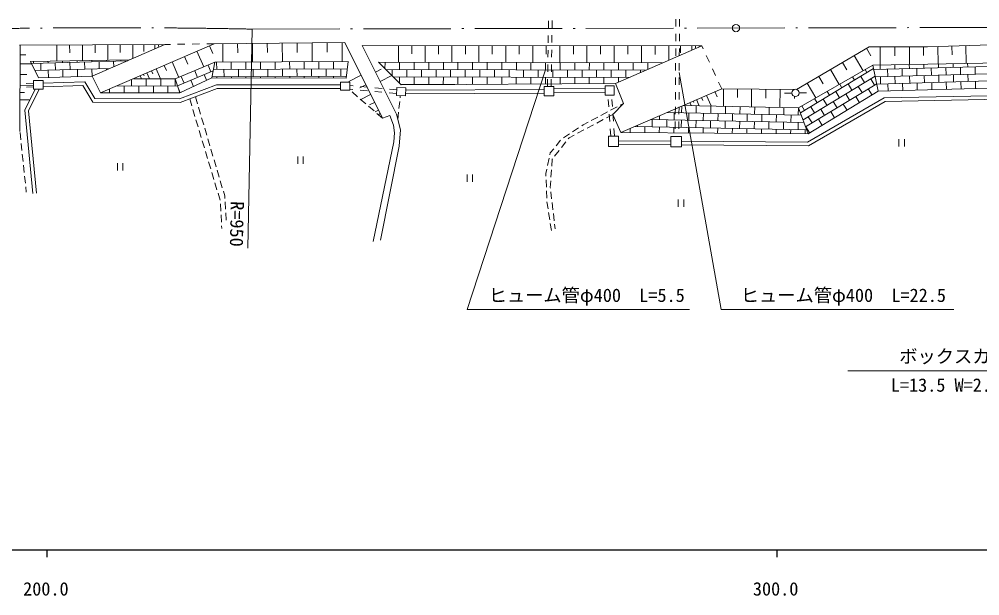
# Model space of a CAD drawing. Units: millimetres, scale not verified. Extents: x 40000 to 680000, y 20000 to 380000.
# Drawn here: x 264193 to 395819, y 198715 to 277672 of the extents above; entities that cross this region are included whole.
import ezdxf
from ezdxf.enums import TextEntityAlignment as Align

# ---------------------------------------------------------------- set-up
doc = ezdxf.new("R2010")
doc.units = ezdxf.units.MM
doc.header["$LTSCALE"] = 1000
doc.linetypes.add('LONG_DASHED_DOTTED', pattern=[15.25, 12, -1.5, 0.25, -1.5])
for name, color, linetype, lineweight in [('M-BGD', 7, 'Continuous', 13), ('M-BMK', 2, 'LONG_DASHED_DOTTED', 13), ('M-STR-HTXT', 7, 'Continuous', 13), ('M-TTL-BAND', 7, 'Continuous', 25)]:
    doc.layers.add(name, color=color, linetype=linetype, lineweight=lineweight)
doc.styles.add('ＭＳ ゴシック', font='')
doc.styles.get('ＭＳ ゴシック').set_extended_font_data('MS Gothic')

msp = doc.modelspace()

# ---------------------------------------------------------------- linework, layer by layer
at = {"layer": 'M-BGD'}
for p, q in [((336725, 277455), (336710, 276455)), ((337210, 276477), (337226, 277477)), ((354177, 277672), (354171, 276672)), ((354677, 277669), (354671, 276669)), ((336695, 275456), (336679, 274456)), ((337180, 274477), (337195, 275477)), ((354165, 275672), (354159, 274672)), ((354665, 275669), (354659, 274669)), ((264235, 274111), (264346, 274112)), ((264346, 274112), (264296, 262295)), ((284136, 274219), (264346, 274112)), ((269346, 274139), (269358, 271940)), ((271106, 274149), (271112, 273049)), ((272865, 274158), (272877, 271993)), ((274191, 269856), (284136, 274219)), ((274597, 274168), (274603, 273085)), ((290903, 274312), (275344, 267571)), ((276330, 274177), (276341, 272045)), ((278036, 274186), (278041, 273120)), ((279741, 274195), (279752, 272296)), ((281261, 274204), (281266, 273254)), ((282781, 274212), (282784, 273626)), ((283281, 274215), (283283, 273922)), ((283781, 274217), (283782, 274064)), ((284903, 274230), (284136, 274219)), ((286903, 274257), (285903, 274243)), ((288903, 274284), (287903, 274271)), ((290903, 274312), (289903, 274298)), ((290267, 274036), (290733, 272959)), ((308792, 274464), (290903, 274312)), ((292088, 274322), (292109, 271784)), ((294118, 274339), (294129, 273070)), ((296148, 274356), (296170, 271806)), ((298188, 274374), (298199, 273099)), ((300228, 274391), (300250, 271829)), ((302277, 274408), (302288, 273127)), ((304327, 274426), (304349, 271852)), ((306386, 274443), (306397, 273156)), ((308445, 274461), (308467, 271875)), ((313962, 264125), (308792, 274464)), ((357723, 274031), (311174, 274058)), ((311174, 274058), (315888, 264683)), ((316174, 274055), (316173, 271771)), ((318002, 274054), (318001, 272912)), ((319830, 274053), (319828, 271762)), ((321663, 274052), (321662, 272907)), ((323496, 274051), (323494, 271753)), ((325334, 274050), (325334, 272901)), ((327173, 274049), (327172, 271744)), ((329017, 274048), (329016, 272895)), ((330861, 274047), (330860, 271735)), ((332711, 274046), (332710, 272890)), ((334561, 274045), (334559, 271726)), ((336416, 274044), (336415, 272884)), ((338271, 274043), (338270, 271716)), ((340132, 274042), (340132, 272878)), ((341993, 274040), (341992, 271707)), ((343860, 274039), (343859, 272873)), ((345726, 274038), (345725, 271698)), ((345889, 268889), (357723, 274031)), ((347598, 274037), (347598, 272867)), ((349470, 274036), (349469, 271689)), ((351348, 274035), (351347, 272861)), ((353226, 274034), (353225, 272077)), ((354792, 274033), (354791, 273054)), ((356358, 274032), (356357, 273438)), ((356858, 274032), (356858, 273735)), ((357358, 274032), (357358, 273872)), ((357925, 273599), (357723, 274031)), ((380652, 273904), (370714, 268048)), ((388640, 273904), (380652, 273904)), ((382164, 273904), (382164, 271398)), ((384168, 273904), (384168, 272651)), ((386173, 273904), (386173, 271474)), ((388116, 273904), (388116, 272689)), ((424540, 274981), (388640, 273904)), ((390059, 273946), (390131, 271550)), ((391976, 274004), (392012, 272806)), ((393893, 274062), (393967, 271623)), ((264341, 272807), (265110, 272804)), ((286849, 272556), (287308, 271497)), ((288543, 273290), (289477, 271135)), ((336664, 273456), (336649, 272456)), ((337149, 272478), (337164, 273477)), ((354153, 273672), (354147, 272672)), ((354653, 273669), (354647, 272669)), ((358770, 271786), (358347, 272692)), ((378619, 272706), (379848, 270622)), ((380287, 273688), (380901, 272646)), ((264336, 271576), (265875, 271570)), ((265717, 271885), (279280, 272089)), ((266833, 269653), (265717, 271885)), ((265846, 271626), (279056, 271991)), ((266138, 271634), (266131, 271891)), ((267166, 270662), (267138, 271662)), ((268138, 271689), (268131, 271921)), ((269165, 270717), (269137, 271717)), ((270137, 271745), (270131, 271952)), ((271164, 270772), (271137, 271772)), ((272136, 271800), (272131, 271982)), ((273163, 270828), (273136, 271827)), ((274135, 271855), (274131, 272012)), ((275163, 270883), (275135, 271882)), ((276135, 271910), (276131, 272042)), ((277156, 271157), (277134, 271938)), ((278134, 271965), (278131, 272072)), ((284061, 271347), (284357, 270664)), ((285155, 271821), (286072, 269704)), ((291004, 271778), (285582, 269497)), ((285582, 269497), (291004, 271778)), ((290470, 270468), (290082, 271390)), ((290599, 269649), (291004, 271778)), ((309249, 271879), (291004, 271778)), ((291004, 271778), (309249, 271879)), ((291254, 270779), (291249, 271779)), ((293254, 270790), (293249, 271790)), ((295254, 270801), (295249, 271801)), ((297254, 270812), (297249, 271812)), ((299254, 270824), (299249, 271824)), ((301254, 270835), (301249, 271835)), ((303254, 270846), (303249, 271846)), ((305254, 270857), (305249, 271857)), ((307254, 270868), (307249, 271868)), ((308995, 269599), (309249, 271879)), ((316546, 268686), (313404, 271778)), ((313404, 271778), (352317, 271682)), ((313404, 271778), (352317, 271682)), ((314315, 270882), (314317, 271775)), ((316314, 270771), (316317, 271771)), ((318314, 270766), (318317, 271766)), ((320314, 270761), (320317, 271761)), ((322314, 270756), (322317, 271756)), ((324314, 270751), (324317, 271751)), ((326314, 270746), (326317, 271746)), ((328314, 270741), (328317, 271741)), ((330314, 270736), (330317, 271736)), ((332314, 270731), (332317, 271731)), ((334314, 270726), (334317, 271726)), ((336314, 270721), (336317, 271721)), ((336634, 271456), (336618, 270456)), ((337119, 270478), (337134, 271478)), ((338314, 270716), (338317, 271716)), ((340314, 270711), (340317, 271711)), ((342314, 270707), (342317, 271707)), ((344314, 270702), (344317, 271702)), ((346314, 270697), (346317, 271697)), ((348314, 270692), (348317, 271692)), ((350314, 270812), (350317, 271687)), ((354141, 271672), (354136, 270672)), ((354641, 271669), (354636, 270669)), ((381175, 271379), (370969, 265556)), ((376988, 271745), (377589, 270725)), ((425234, 272220), (381175, 271379)), ((381175, 271379), (381909, 267801)), ((381297, 270785), (425234, 271987)), ((382173, 270809), (382157, 271398)), ((384172, 270864), (384156, 271436)), ((386171, 270918), (386156, 271474)), ((388170, 270973), (388156, 271512)), ((390170, 271028), (390155, 271550)), ((392169, 271083), (392155, 271589)), ((394168, 271137), (394155, 271627)), ((395195, 270165), (395168, 271165)), ((264329, 270099), (265252, 270095)), ((266340, 270639), (276623, 270923)), ((274191, 269856), (266833, 269653)), ((266833, 269653), (274191, 269856)), ((268193, 269690), (268165, 270690)), ((270192, 269745), (270165, 270745)), ((272191, 269800), (272164, 270800)), ((274191, 269856), (274163, 270855)), ((275344, 267571), (274191, 269856)), ((276167, 270723), (276162, 270910)), ((280762, 269918), (280936, 269516)), ((281221, 270117), (281308, 269916)), ((281680, 270316), (282028, 269512)), ((282323, 270595), (282497, 270193)), ((282966, 270873), (283559, 269506)), ((285884, 268540), (290780, 270598)), ((286783, 268918), (286395, 269839)), ((288626, 269693), (288239, 270615)), ((289873, 269307), (289548, 270081)), ((290623, 269776), (309026, 269878)), ((290813, 270777), (309137, 270878)), ((292260, 269785), (292254, 270785)), ((294260, 269796), (294254, 270796)), ((296260, 269807), (296254, 270807)), ((298260, 269818), (298254, 270818)), ((300260, 269829), (300254, 270829)), ((301261, 269620), (301260, 269835)), ((302260, 269840), (302254, 270840)), ((303261, 269614), (303260, 269846)), ((304260, 269851), (304254, 270851)), ((305261, 269609), (305260, 269857)), ((306260, 269862), (306254, 270862)), ((307261, 269603), (307260, 269868)), ((308260, 269874), (308254, 270874)), ((311029, 269992), (309377, 269166)), ((312994, 270438), (313799, 270843)), ((313642, 269150), (315252, 269960)), ((314423, 270775), (350028, 270688)), ((315312, 269901), (315314, 270773)), ((317312, 269768), (317314, 270768)), ((319312, 269763), (319314, 270763)), ((321312, 269758), (321314, 270758)), ((323312, 269753), (323314, 270753)), ((325312, 269748), (325314, 270748)), ((327312, 269743), (327314, 270743)), ((329312, 269739), (329314, 270739)), ((331312, 269734), (331314, 270734)), ((333312, 269729), (333314, 270729)), ((335312, 269724), (335314, 270724)), ((337312, 269719), (337314, 270719)), ((339312, 269714), (339314, 270714)), ((341312, 269709), (341314, 270709)), ((343312, 269704), (343314, 270704)), ((345312, 269699), (345314, 270699)), ((347312, 269694), (347314, 270694)), ((349313, 270377), (349314, 270689)), ((359614, 269973), (359192, 270879)), ((371240, 264830), (381269, 270922)), ((371595, 263876), (381482, 269882)), ((373761, 269844), (374349, 268846)), ((375357, 270784), (376558, 268745)), ((380016, 268991), (379497, 269846)), ((380351, 270365), (380106, 270769)), ((381313, 270708), (381206, 270884)), ((381501, 269790), (425236, 270986)), ((381705, 268796), (425237, 269986)), ((383200, 269837), (383172, 270836)), ((384227, 268865), (384199, 269864)), ((385199, 269892), (385172, 270891)), ((386226, 268919), (386199, 269919)), ((387198, 269946), (387171, 270946)), ((388225, 268974), (388198, 269974)), ((389197, 270001), (389170, 271001)), ((390224, 269029), (390197, 270028)), ((391197, 270056), (391169, 271055)), ((392224, 269083), (392196, 270083)), ((393196, 270110), (393169, 271110)), ((394223, 269138), (394196, 270138)), ((264323, 268623), (266169, 268615)), ((266165, 268896), (265165, 268888)), ((272915, 268591), (267457, 268396)), ((274275, 266324), (272915, 268591)), ((277558, 268530), (285898, 268496)), ((277577, 268530), (277578, 268539)), ((278574, 267571), (278577, 268526)), ((279577, 268522), (279581, 269407)), ((285582, 269497), (279845, 269521)), ((279845, 269521), (285582, 269497)), ((280574, 267571), (280577, 268518)), ((281577, 268514), (281582, 269514)), ((283577, 268505), (283582, 269505)), ((285577, 268497), (285582, 269497)), ((286190, 267571), (285582, 269497)), ((286190, 267571), (290599, 269649)), ((288063, 268454), (287705, 269305)), ((290599, 269649), (308995, 269599)), ((291261, 269647), (291260, 269779)), ((293261, 269642), (293260, 269790)), ((295261, 269636), (295260, 269801)), ((297261, 269631), (297260, 269812)), ((299261, 269625), (299260, 269824)), ((309944, 268534), (309495, 268575)), ((311689, 268670), (310863, 268257)), ((315442, 269773), (347740, 269693)), ((316310, 268919), (316312, 269771)), ((316461, 268770), (325473, 268748)), ((345889, 268889), (316546, 268686)), ((317309, 268692), (317309, 268768)), ((318309, 268766), (318312, 269766)), ((319309, 268705), (319309, 268763)), ((320309, 268761), (320312, 269761)), ((321309, 268719), (321309, 268758)), ((322309, 268756), (322312, 269756)), ((323309, 268733), (323309, 268753)), ((324309, 268751), (324312, 269751)), ((325309, 268747), (325309, 268748)), ((326309, 268754), (326312, 269746)), ((328309, 268768), (328312, 269741)), ((330309, 268781), (330312, 269736)), ((332309, 268795), (332312, 269731)), ((334309, 268809), (334312, 269726)), ((336310, 268823), (336312, 269721)), ((336603, 269456), (336588, 268486)), ((337088, 268478), (337103, 269478)), ((338310, 268837), (338312, 269716)), ((340310, 268851), (340312, 269711)), ((342310, 268864), (342312, 269707)), ((344310, 268878), (344312, 269702)), ((347004, 266152), (345889, 268889)), ((346310, 269072), (346312, 269697)), ((354130, 269672), (354124, 268672)), ((354630, 269669), (354624, 268669)), ((360459, 268160), (360037, 269066)), ((371950, 262921), (381696, 268841)), ((372166, 268903), (373341, 266909)), ((376933, 268288), (376630, 268786)), ((378306, 267953), (377787, 268807)), ((378642, 269326), (378368, 269777)), ((381390, 268655), (380870, 269510)), ((381909, 267801), (428271, 269069)), ((381909, 267801), (425239, 268986)), ((382227, 268810), (382200, 269810)), ((383254, 267838), (383227, 268837)), ((385254, 267892), (385226, 268892)), ((387253, 267947), (387225, 268947)), ((389252, 268002), (389225, 269001)), ((391251, 268056), (391224, 269056)), ((393251, 268111), (393223, 269111)), ((395250, 268166), (395222, 269165)), ((264319, 267634), (264937, 267631)), ((266169, 268396), (265169, 268388)), ((266935, 268095), (265463, 265137)), ((275344, 267571), (286190, 267571)), ((276573, 267571), (276576, 268105)), ((282574, 267571), (282577, 268510)), ((284574, 267571), (284577, 268501)), ((286249, 267608), (285965, 268282)), ((286186, 267582), (286424, 267682)), ((291308, 268202), (286256, 266259)), ((308207, 268202), (291308, 268202)), ((309920, 268034), (309495, 268073)), ((310554, 267064), (309797, 267717)), ((311911, 267853), (310916, 267943)), ((311935, 268353), (310939, 268443)), ((312350, 267349), (311004, 266676)), ((313903, 267672), (312907, 267762)), ((313927, 268172), (312931, 268262)), ((315895, 267491), (314899, 267581)), ((315919, 267991), (314923, 268081)), ((336141, 267554), (317125, 267438)), ((336138, 268054), (317149, 267939)), ((344498, 267619), (337431, 267684)), ((344502, 268119), (337436, 268184)), ((360459, 268160), (346637, 262147)), ((354118, 267672), (354112, 266672)), ((354618, 267669), (354612, 266669)), ((358364, 267248), (358998, 265790)), ((359530, 267756), (359847, 267027)), ((370714, 268048), (360459, 268160)), ((360718, 268157), (360692, 265757)), ((362638, 268136), (362625, 266936)), ((364558, 268115), (364531, 265682)), ((366505, 268094), (366491, 266877)), ((368451, 268073), (368424, 265606)), ((369058, 267542), (370058, 267563)), ((371057, 267584), (372057, 267605)), ((372306, 261967), (381909, 267801)), ((372306, 261967), (381909, 267801)), ((375223, 267250), (374892, 267794)), ((376597, 266914), (376078, 267769)), ((377971, 266579), (377452, 267433)), ((379680, 267617), (379161, 268472)), ((381054, 267282), (380535, 268136)), ((425421, 267237), (382856, 266396)), ((264315, 266645), (265551, 266640)), ((286256, 266259), (274275, 266324)), ((287552, 266758), (287840, 265800)), ((288334, 267058), (288618, 266099)), ((311690, 266085), (310933, 266738)), ((312888, 266272), (312215, 265936)), ((316231, 265424), (316332, 266419)), ((316382, 266916), (316410, 267194)), ((344979, 265666), (344910, 266663)), ((345478, 265700), (345409, 266698)), ((345553, 264626), (347004, 266152)), ((346553, 265912), (347004, 266152)), ((356101, 266264), (356284, 265843)), ((356560, 266463), (356651, 266253)), ((357018, 266663), (357384, 265822)), ((357691, 266956), (357874, 266535)), ((370415, 267094), (370412, 266818)), ((382856, 266396), (372350, 260333)), ((373514, 266211), (373155, 266803)), ((374888, 265876), (374369, 266730)), ((376262, 265540), (375742, 266395)), ((377636, 265205), (377116, 266060)), ((379345, 266243), (378826, 267098)), ((265463, 265137), (266579, 253872)), ((287984, 265321), (288272, 264363)), ((288760, 265620), (289043, 264661)), ((312826, 265105), (312069, 265758)), ((313426, 265196), (312980, 264972)), ((313962, 264125), (313204, 264778)), ((313650, 264749), (313427, 264637)), ((315888, 264683), (316445, 262504)), ((316080, 263932), (316180, 264927)), ((343905, 264503), (344788, 264973)), ((345553, 264626), (344670, 264157)), ((345118, 263670), (345049, 264668)), ((345229, 265208), (346112, 265677)), ((345617, 263705), (345547, 264703)), ((346637, 262147), (345553, 264626)), ((352984, 264908), (371345, 264548)), ((353934, 263889), (353953, 264889)), ((354106, 265672), (354100, 264672)), ((354606, 265669), (354600, 264669)), ((354953, 264869), (354971, 265772)), ((370969, 265556), (355184, 265865)), ((355184, 265865), (370969, 265556)), ((355933, 263850), (355953, 264850)), ((356953, 264830), (356972, 265830)), ((357933, 263811), (357952, 264811)), ((358952, 264791), (358972, 265791)), ((359932, 263772), (359952, 264771)), ((360952, 264752), (360971, 265752)), ((361932, 263732), (361952, 264732)), ((362951, 264713), (362971, 265712)), ((363932, 263693), (363951, 264693)), ((364951, 264673), (364971, 265673)), ((365931, 263654), (365951, 264654)), ((366951, 264634), (366970, 265634)), ((367931, 263615), (367950, 264615)), ((368950, 264595), (368970, 265595)), ((369930, 263576), (369950, 264576)), ((370950, 264556), (370969, 265556)), ((372306, 261967), (370969, 265556)), ((371805, 265173), (371417, 265811)), ((373179, 264837), (372659, 265692)), ((374552, 264502), (374033, 265357)), ((375926, 264166), (375407, 265021)), ((288416, 263885), (288704, 262927)), ((289185, 264182), (289469, 263223)), ((314975, 264480), (313962, 264125)), ((315482, 263162), (314975, 264480)), ((341480, 263213), (342139, 263564)), ((342581, 263798), (343463, 264268)), ((344228, 263922), (343345, 263453)), ((350784, 263951), (371720, 263541)), ((350914, 262948), (350934, 263948)), ((351934, 263928), (351944, 264455)), ((352914, 262909), (352934, 263909)), ((354095, 263672), (354089, 262672)), ((354595, 263669), (354589, 262669)), ((354914, 262870), (354933, 263870)), ((356913, 262831), (356933, 263830)), ((358913, 262791), (358933, 263791)), ((360913, 262752), (360932, 263752)), ((362912, 262713), (362932, 263713)), ((364912, 262674), (364931, 263674)), ((366911, 262635), (366931, 263634)), ((368911, 262595), (368931, 263595)), ((370911, 262556), (370930, 263556)), ((372843, 263464), (372324, 264318)), ((374217, 263128), (373698, 263983)), ((264310, 262160), (264413, 261166)), ((288848, 262448), (289136, 261490)), ((289611, 262743), (289895, 261784)), ((315634, 262098), (315482, 263162)), ((315533, 260882), (315634, 262098)), ((316445, 262504), (316242, 260274)), ((338773, 261408), (339605, 261963)), ((340021, 262240), (340853, 262795)), ((341579, 262515), (340696, 262046)), ((341269, 263072), (341480, 263213)), ((342904, 263219), (342020, 262749)), ((345256, 261675), (345187, 262673)), ((345755, 261710), (345686, 262707)), ((346637, 262147), (372306, 261967)), ((347898, 262138), (347909, 262700)), ((348585, 262994), (372095, 262533)), ((348915, 262987), (348918, 263139)), ((349898, 262124), (349915, 262968)), ((351898, 262110), (351914, 262928)), ((353898, 262096), (353914, 262889)), ((355898, 262082), (355914, 262850)), ((357899, 262068), (357913, 262811)), ((359899, 262054), (359913, 262772)), ((361899, 262040), (361912, 262733)), ((363899, 262026), (363912, 262693)), ((365899, 262012), (365912, 262654)), ((367899, 261998), (367911, 262615)), ((369899, 261984), (369911, 262576)), ((371899, 261970), (371910, 262537)), ((372508, 262090), (371988, 262944)), ((264465, 260668), (264568, 259674)), ((289280, 261012), (289568, 260054)), ((290036, 261305), (290320, 260346)), ((312695, 247249), (315533, 260882)), ((337750, 260330), (338377, 261109)), ((339115, 260885), (338493, 260101)), ((339555, 261439), (339426, 261277)), ((340254, 261811), (339555, 261439)), ((353464, 260963), (346319, 261013)), ((354083, 261672), (354082, 261599)), ((354583, 261669), (354582, 261596)), ((384730, 261227), (384730, 260227)), ((385480, 260227), (385480, 261227)), ((289712, 259575), (290000, 258618)), ((290462, 259867), (290746, 258908)), ((316242, 260274), (313708, 247401)), ((336916, 259111), (336970, 259361)), ((336970, 259361), (337436, 259940)), ((338183, 259710), (337561, 258926)), ((353464, 260463), (346316, 260513)), ((372350, 260333), (354928, 260453)), ((264619, 259176), (264723, 258182)), ((290144, 258139), (290432, 257181)), ((290888, 258428), (291171, 257469)), ((302362, 258887), (302362, 257887)), ((303112, 257887), (303112, 258887)), ((336602, 257644), (336811, 258622)), ((337223, 258500), (337161, 257546)), ((337251, 258534), (337223, 258500)), ((264774, 257684), (264877, 256690)), ((277659, 257977), (277659, 256977)), ((278409, 256977), (278409, 257977)), ((290576, 256702), (290863, 255745)), ((291313, 256990), (291597, 256031)), ((336362, 256523), (336497, 257155)), ((337128, 257047), (337062, 256049)), ((264929, 256192), (265032, 255198)), ((291739, 255551), (292023, 254593)), ((325571, 256417), (325571, 255417)), ((326321, 255417), (326321, 256417)), ((336376, 256170), (336362, 256523)), ((336435, 254671), (336395, 255670)), ((337029, 255550), (336970, 254648)), ((265083, 254700), (265159, 253974)), ((291007, 255266), (291295, 254308)), ((292164, 254113), (292356, 253466)), ((336494, 253172), (336455, 254171)), ((336970, 254648), (336981, 254553)), ((337039, 254056), (337154, 253063)), ((291439, 253829), (291727, 252872)), ((292356, 253466), (292374, 253141)), ((354500, 252971), (354500, 251971)), ((355250, 251971), (355250, 252971)), ((291770, 252375), (291823, 251377)), ((292403, 252642), (292460, 251644)), ((336666, 251684), (336514, 252672)), ((336514, 252672), (336514, 252672)), ((337212, 252566), (337327, 251573)), ((291850, 250877), (291903, 249879)), ((292489, 251145), (292547, 250146)), ((336894, 250201), (336742, 251190)), ((337385, 251076), (337500, 250083)), ((291930, 249379), (291950, 249001)), ((337122, 248719), (336970, 249707)), ((337557, 249586), (337629, 248972))]:
    msp.add_line(p, q, dxfattribs=at)
for points in [[(266169, 269266), (267457, 269266), (267457, 268095), (266169, 268095)], [(308207, 269032), (309495, 269032), (309495, 267978), (308207, 267978)], [(344498, 268566), (345729, 268566), (345729, 267276), (344498, 267276)], [(315935, 268329), (317165, 268271), (317112, 267161), (315882, 267219)], [(336141, 268478), (337431, 268478), (337431, 267188), (336141, 267188)], [(344937, 261675), (346316, 261675), (346316, 260238), (344937, 260238)], [(353464, 261596), (354928, 261596), (354928, 260191), (353464, 260191)]]:
    msp.add_lwpolyline(points, close=True, dxfattribs=at)
for points in [[(308207, 268702), (291215, 268702), (286165, 266760), (274559, 266822), (273192, 269101), (267439, 268896)], [(266376, 268095), (264951, 265231), (266082, 253823)], [(429257, 267493), (425432, 267737), (382718, 266894), (372218, 260834), (354928, 260953)]]:
    msp.add_lwpolyline(points, dxfattribs=at)
msp.add_circle((370558, 267574), 500, dxfattribs=at)
at = {"layer": 'M-BMK'}
msp.add_line((296108, 276318), (404873, 276557), dxfattribs=at)
at = {"layer": 'M-BMK', "linetype": 'Continuous'}
msp.add_circle((362411, 276464), 500, dxfattribs=at)
at = {"layer": 'M-BMK'}
msp.add_arc((277034, -673490), 950000, 88.84959, 91.56215, dxfattribs=at)
at = {"layer": 'M-STR-HTXT'}
for p, q in [((296108, 276318), (295505, 246324)), ((336314, 270721), (325566, 237904)), ((354634, 270356), (360403, 237904)), ((325566, 237904), (356024, 237904)), ((360403, 237904), (392254, 237904)), ((411364, 229543), (377722, 229543))]:
    msp.add_line(p, q, dxfattribs=at)
at = {"layer": 'M-TTL-BAND'}
for p, q in [((40000, 205000), (579000, 205000)), ((268000, 205000), (268000, 204000)), ((368000, 205000), (368000, 204000))]:
    msp.add_line(p, q, dxfattribs=at)

# ---------------------------------------------------------------- texts
at = {"layer": 'M-STR-HTXT', "style": 'ＭＳ ゴシック'}
msp.add_text('R=950', height=1833, rotation=268.85, dxfattribs=at).set_placement((292575, 249659), align=Align.BOTTOM_CENTER)
for s, p in [('ヒューム管φ400\u3000L=5.5', (341955, 238404)), ('ヒューム管φ400\u3000L=22.5', (377125, 238404)), ('ボックスカルバート', (396036, 230043)), ('L=13.5 W=2.2 H=1.6', (394849, 226111))]:
    msp.add_text(s, height=1833, dxfattribs=at).set_placement(p, align=Align.BOTTOM_CENTER)
at = {"layer": 'M-TTL-BAND', "style": 'ＭＳ ゴシック'}
for s, p in [('200.0', (267844, 198195)), ('300.0', (367844, 198195))]:
    msp.add_text(s, height=1833, dxfattribs=at).set_placement(p, align=Align.BOTTOM_CENTER)

doc.saveas('drawing.dxf')
